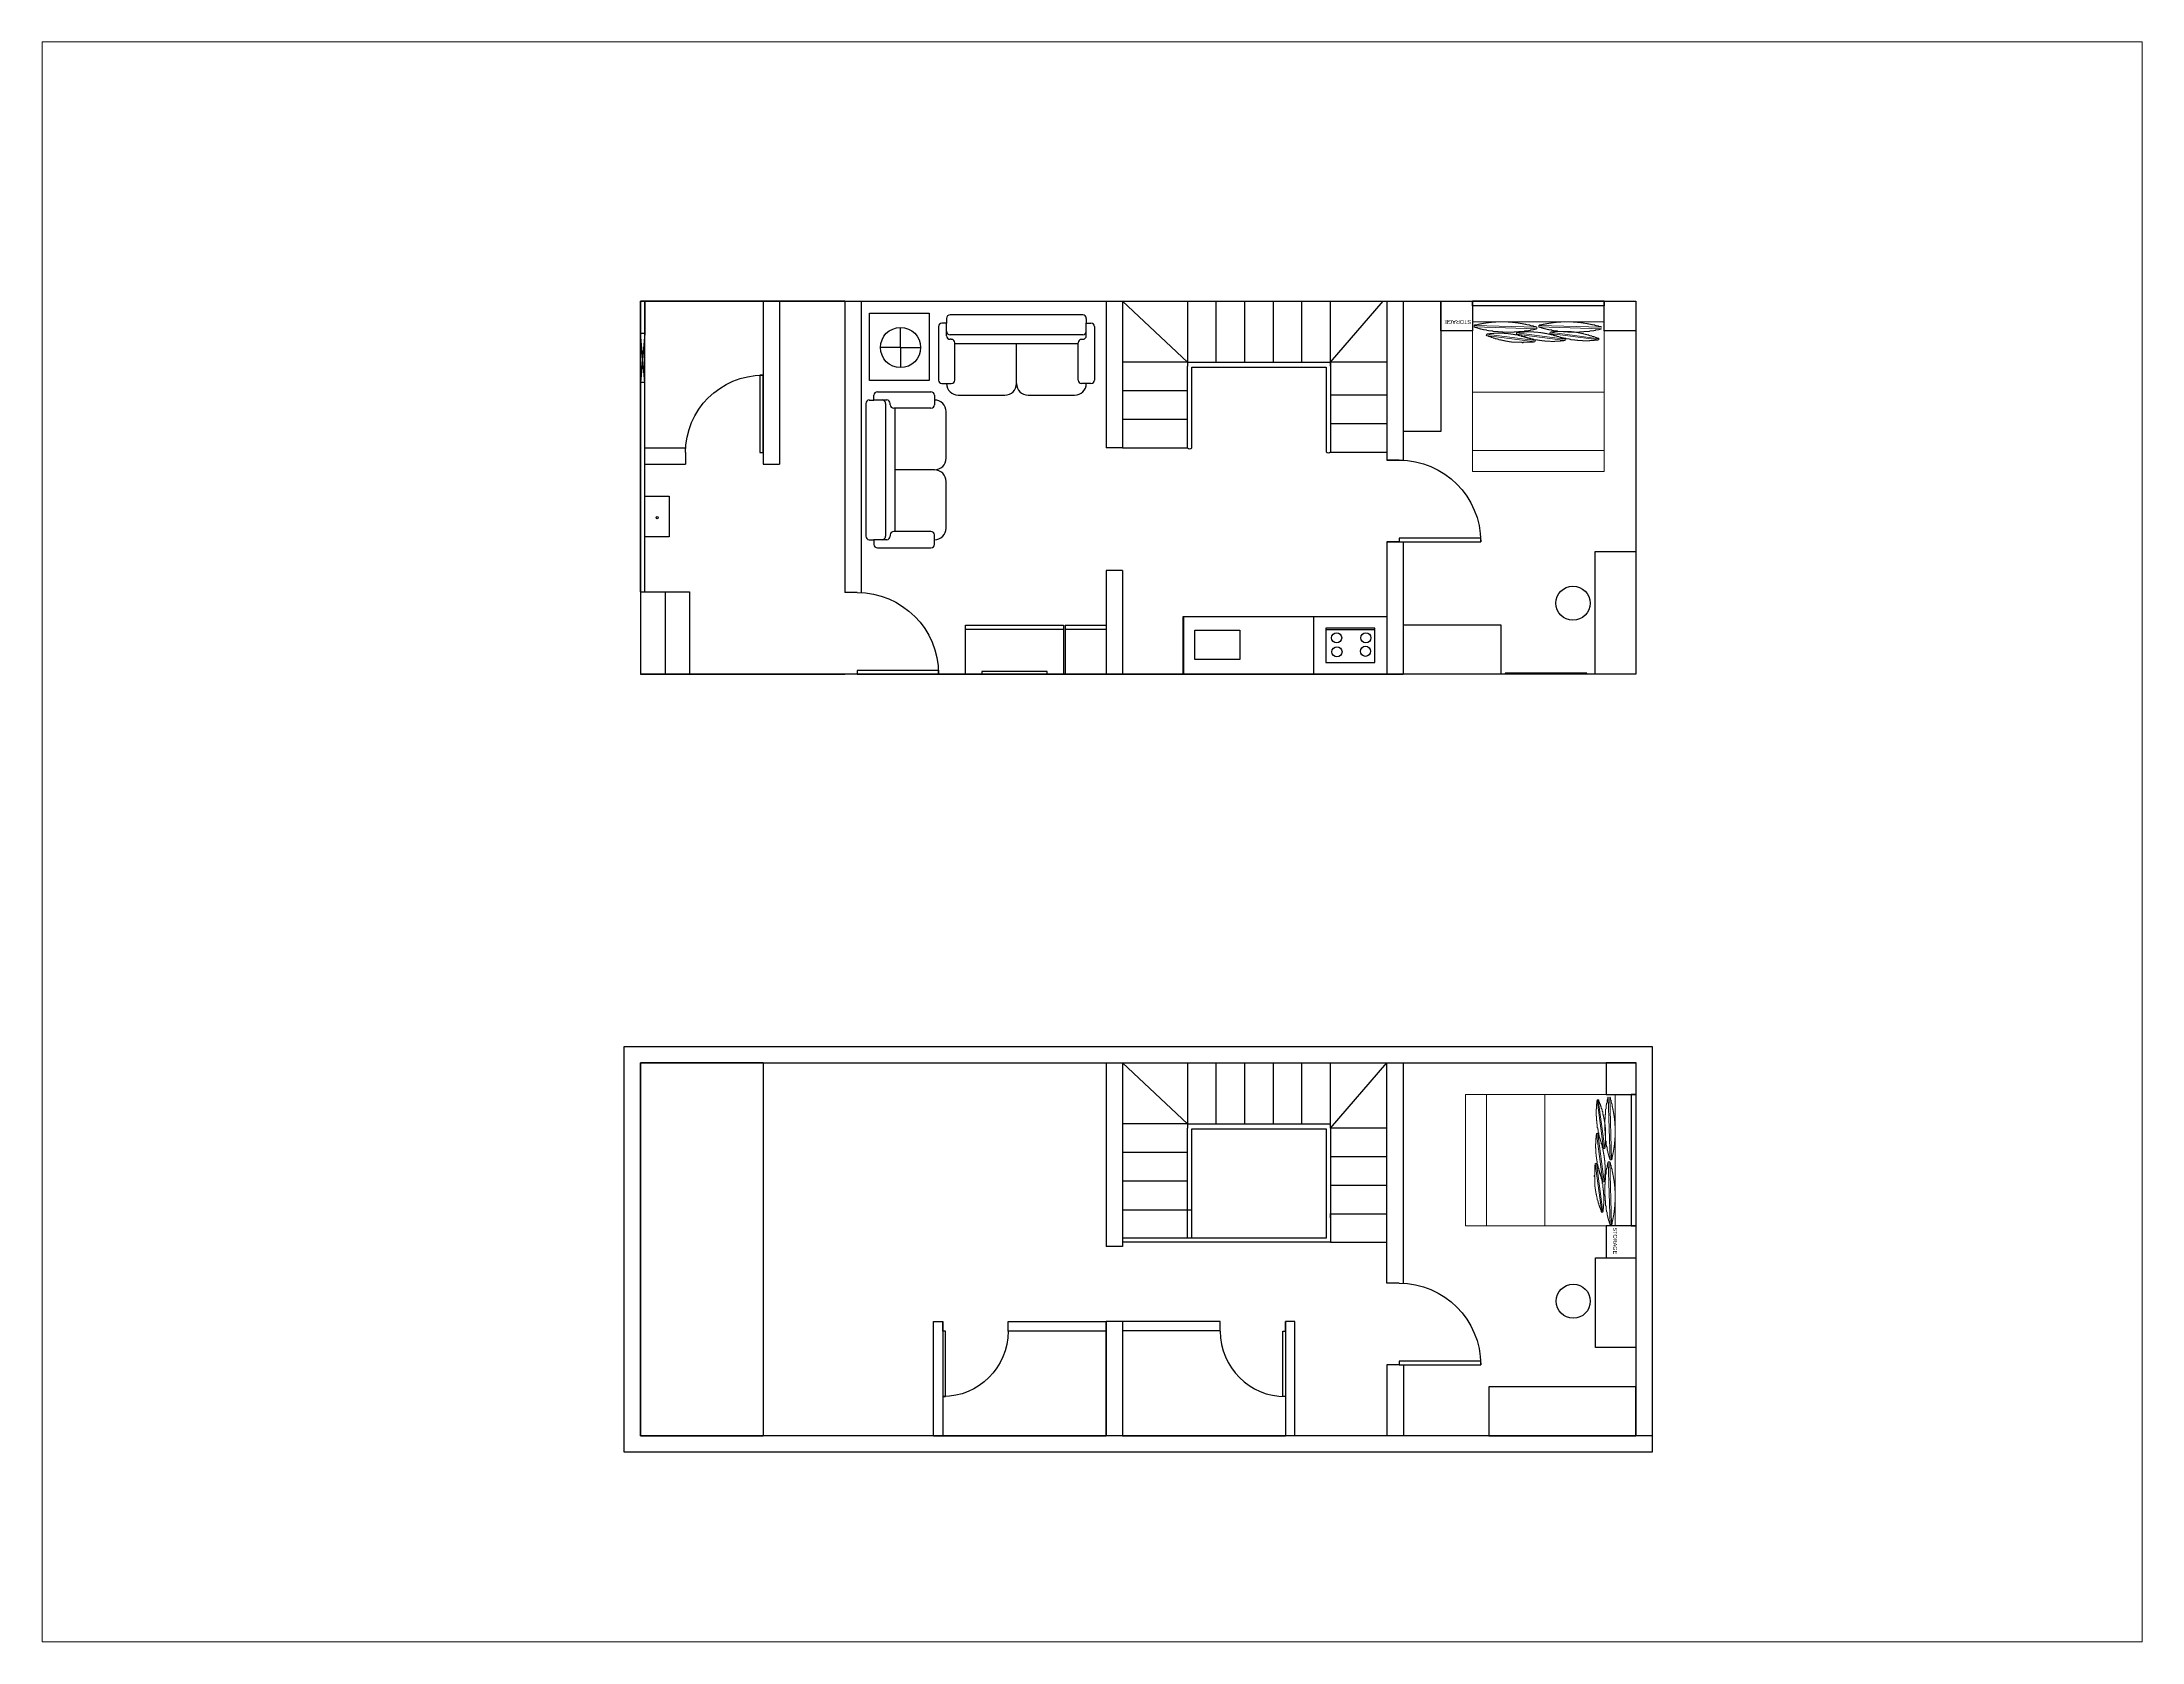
# Paper-space layout 'Layout1' of a CAD drawing. Header units: inches. Extents: x 1.05 to 9.45, y 0.8 to 7.2.
# The model-space entities are those that its viewports show. They can reach past a viewport. Long polylines and large blocks are cut down to what shows.
import ezdxf

# ---------------------------------------------------------------- set-up
doc = ezdxf.new("R2010")
doc.units = ezdxf.units.IN
doc.header["$MEASUREMENT"] = 0
doc.linetypes.add('ACAD_ISO03W100', pattern=[30, 12, -18])
for name, color, linetype in [('+1 rooms', 240, 'Continuous'), ('kitchen', 50, 'Continuous'), ('last room', 210, 'Continuous'), ('LIVING', 90, 'Continuous'), ('OUTER', 4, 'Continuous'), ('Outer line', 12, 'Continuous'), ('upper WC', 214, 'Continuous')]:
    doc.layers.add(name, color=color, linetype=linetype)
doc.layers.add('A_FURNITURE', color=251, linetype='Continuous', lineweight=9)
doc.styles.add('ARIAL', font='ARIALN.TTF')

# ---------------------------------------------------------------- blocks, each defined once
blk = doc.blocks.new('*U2')
for p, q in [((0, 0), (0, -6)), ((40, 0), (40, -6))]:
    blk.add_line(p, q)
blk.add_lwpolyline([(0, 0), (0, 40), (1.75, 40), (1.75, 0)], close=True)
blk.add_arc((0, 0), 40, 0, 90)
blk = doc.blocks.new('A$C02A636C4')
for p, q in [((0, 0.572), (0, 0.126)), ((0.068, 0.601), (0.029, 0.601)), ((0.068, 0.64), (0.068, 0.601)), ((0.068, 0.533), (0.068, 0.601)), ((0.068, 0.495), (0.068, 0.543)), ((1.203, 0.669), (0.097, 0.669)), ((1.232, 0.64), (1.232, 0.601)), ((1.232, 0.601), (1.271, 0.601)), ((1.232, 0.533), (1.232, 0.601)), ((1.232, 0.495), (1.232, 0.543)), ((1.3, 0.572), (1.3, 0.126)), ((1.203, 0.504), (0.097, 0.504)), ((0.107, 0.466), (0.097, 0.466)), ((0.136, 0.126), (0.136, 0.436)), ((1.164, 0.427), (0.136, 0.427)), ((0.65, 0.097), (0.65, 0.427)), ((1.164, 0.126), (1.164, 0.436)), ((1.193, 0.466), (1.203, 0.466)), ((0.029, 0.097), (0.107, 0.097)), ((0.165, 0), (0.553, 0)), ((0.747, 0), (1.135, 0)), ((1.271, 0.097), (1.193, 0.097))]:
    blk.add_line(p, q)
for centre, radius, start, end in [((0.029, 0.572), 0.0291, 90, 180), ((0.097, 0.64), 0.0291, 90, 180), ((0.097, 0.533), 0.0291, 180, 270), ((1.203, 0.64), 0.0291, 0, 90), ((1.203, 0.533), 0.0291, 270, 0), ((1.271, 0.572), 0.0291, 0, 90), ((0.097, 0.495), 0.0291, 180, 270), ((0.107, 0.436), 0.0291, 0, 90), ((1.193, 0.436), 0.0291, 90, 180), ((1.203, 0.495), 0.0291, 270, 0), ((0.029, 0.126), 0.0291, 180, 270), ((0.165, 0.097), 0.097, 180, 270), ((0.107, 0.126), 0.0291, 270, 0), ((0.553, 0.097), 0.097, 270, 0), ((0.747, 0.097), 0.097, 180, 270), ((1.135, 0.097), 0.097, 270, 0), ((1.193, 0.126), 0.0291, 180, 270), ((1.271, 0.126), 0.0291, 270, 0)]:
    blk.add_arc(centre, radius, start, end)
blk = doc.blocks.new('A$C40209d2d')
at = {"layer": 'A_FURNITURE', "linetype": 'Continuous', "lineweight": 5}
for points in [[(0, 0), (0, 66), (75, 66), (75, 0)], [(39.8, 0), (39.8, 66), (10.5, 66), (10.5, 0)]]:
    blk.add_lwpolyline(points, close=True, dxfattribs=at)
for points in [[(70, 51.9), (70, 53.2), (70.2, 53.3), (70.2, 54.7), (70.3, 54.9), (70.3, 55.9), (70.5, 55.9), (70.5, 57), (70.6, 57.2), (70.6, 58), (70.8, 58.1), (70.8, 58.9), (71, 59), (71, 59.7), (71.1, 59.8), (71.1, 60.5), (71.3, 60.6), (71.3, 61.2), (71.4, 61.2), (71.4, 61.9), (71.6, 62), (71.6, 62.5), (71.7, 62.6), (71.7, 63.1), (71.9, 63.3), (71.9, 63.6), (72, 63.6), (72, 64.1), (72.2, 64.3), (72.2, 64.7), (72.4, 64.7), (72.4, 65.2), (72.5, 65.3)], [(71.6, 33.8), (72.5, 65.3), (73.3, 65.3)], [(73.3, 65.3), (72.4, 33.8), (72.4, 33.8)], [(73.3, 65.3), (73.3, 65.2), (73.5, 65), (73.5, 64.6), (73.6, 64.4), (73.6, 63.8), (73.8, 63.6), (73.8, 63.1), (73.9, 63.1), (73.9, 62.3), (74.1, 62.2), (74.1, 61.4), (74.2, 61.4), (74.2, 60.5), (74.4, 60.5), (74.4, 59.4), (74.5, 59.4), (74.5, 58.1), (74.7, 58), (74.7, 56.6), (74.9, 56.6), (74.9, 54.4), (75, 54.3), (75, 48.2), (74.9, 48.2), (74.9, 47.3)], [(75, 66), (75, 0)], [(65.1, 34.7), (68.3, 59.2), (68.9, 59)], [(65.7, 50.7), (65.7, 51), (65.8, 51), (65.8, 51.6), (66, 51.8), (66, 52.2), (66.1, 52.4), (66.1, 52.9), (66.3, 53), (66.3, 53.5), (66.5, 53.5), (66.5, 53.9), (66.6, 54.1), (66.6, 54.6), (66.8, 54.6), (66.8, 55), (66.9, 55), (66.9, 55.5), (67.1, 55.6), (67.1, 55.9), (67.2, 56.1), (67.2, 56.4), (67.4, 56.6), (67.4, 56.9), (67.5, 56.9), (67.5, 57.3), (67.7, 57.3), (67.7, 57.6), (67.8, 57.8), (67.8, 58.1), (68, 58.1), (68, 58.6), (68.1, 58.6), (68.1, 58.9), (68.3, 58.9), (68.3, 59.2)], [(68.3, 43.1), (68.3, 42.5), (68.1, 42.3), (68.1, 41.7), (68, 41.7), (68, 41.1), (67.8, 41.1), (67.8, 40.6), (67.7, 40.4), (67.7, 40), (67.5, 39.8), (67.5, 39.5), (67.4, 39.3), (67.4, 38.9), (67.2, 38.9), (67.2, 38.4), (67.1, 38.4), (67.1, 37.9), (66.9, 37.9), (66.9, 37.5), (66.8, 37.3), (66.8, 37), (66.6, 37), (66.6, 36.5), (66.5, 36.5), (66.5, 36.2), (66.3, 36.1), (66.3, 35.8), (66.1, 35.8), (66.1, 35.3), (66, 35.3), (66, 35), (65.8, 34.8), (65.8, 34.5), (65.7, 34.5), (68.9, 59)], [(68.9, 59), (68.9, 58.7), (69.1, 58.7), (69.1, 57.3), (69.2, 57.3), (69.2, 55.3), (69.4, 55.3), (69.4, 50.2), (69.2, 50.1), (69.2, 48.2), (69.1, 48.1), (69.1, 46.8), (68.9, 46.8), (68.9, 45.7), (68.8, 45.6), (68.8, 44.8), (68.6, 44.6), (68.6, 43.9), (68.5, 43.9), (68.5, 43.1), (68.3, 43.1)], [(65.1, 34.7), (65.1, 35.5), (64.9, 35.6), (64.9, 37), (64.8, 37.2), (64.8, 40.6), (64.6, 40.7), (64.6, 41.2), (64.8, 41.2), (64.8, 44.8), (64.9, 44.8), (64.9, 46.4), (65.1, 46.4), (65.1, 47.6), (65.2, 47.6), (65.2, 48.5), (65.4, 48.5), (65.4, 49.5), (65.5, 49.5), (65.5, 50.2), (65.7, 50.4), (65.7, 50.7)], [(65.7, 19.5), (68.9, 44), (69.6, 43.9)], [(66.3, 35.6), (66.3, 35.9), (66.5, 35.9), (66.5, 36.5), (66.6, 36.5), (66.6, 37.2), (66.8, 37.3), (66.8, 37.8), (66.9, 37.9), (66.9, 38.4), (67.1, 38.4), (67.1, 38.9), (67.2, 39), (67.2, 39.5), (67.4, 39.5), (67.4, 40), (67.5, 40), (67.5, 40.4), (67.7, 40.4), (67.7, 40.9), (67.8, 41.1), (67.8, 41.4), (68, 41.4), (68, 41.8), (68.1, 41.8), (68.1, 42.3), (68.3, 42.3), (68.3, 42.6), (68.5, 42.8), (68.5, 43.1), (68.6, 43.1), (68.6, 43.4), (68.8, 43.5), (68.8, 43.7), (68.9, 43.9), (68.9, 44)], [(68.9, 27.9), (68.9, 27.3), (68.8, 27.3), (68.8, 26.6), (68.6, 26.6), (68.6, 26), (68.5, 26), (68.5, 25.4), (68.3, 25.4), (68.3, 24.9), (68.1, 24.8), (68.1, 24.3), (68, 24.3), (68, 23.8), (67.8, 23.8), (67.8, 23.2), (67.7, 23.2), (67.7, 22.9), (67.5, 22.7), (67.5, 22.4), (67.4, 22.3), (67.4, 22), (67.2, 21.8), (67.2, 21.5), (67.1, 21.3), (67.1, 21), (66.9, 21), (66.9, 20.7), (66.8, 20.6), (66.8, 20.2), (66.6, 20.1), (66.6, 19.9), (66.5, 19.8), (66.5, 19.5), (66.3, 19.5), (69.6, 43.9)], [(69.6, 43.9), (69.6, 43.5), (69.7, 43.5), (69.7, 42.1), (69.9, 42.1), (69.9, 40.1), (70, 40), (70, 35.2), (69.9, 35.2), (69.9, 33.2), (69.7, 33), (69.7, 31.8), (69.6, 31.8), (69.6, 30.7), (69.4, 30.5), (69.4, 29.8), (69.2, 29.6), (69.2, 28.8), (69.1, 28.8), (69.1, 28), (68.9, 28), (68.9, 27.9)], [(71.6, 33.8), (71.6, 34.1), (71.4, 34.1), (71.4, 34.7), (71.3, 34.8), (71.3, 35.5), (71.1, 35.5), (71.1, 36.2), (71, 36.2), (71, 37), (70.8, 37), (70.8, 37.9), (70.6, 37.9), (70.6, 38.7), (70.5, 38.9), (70.5, 40), (70.3, 40), (70.3, 41.2), (70.2, 41.2), (70.2, 42.8), (70, 42.8), (70, 45), (69.9, 45.1), (69.9, 50.9), (70, 51), (70, 51.9)], [(74.9, 47.3), (74.9, 46), (74.7, 45.9), (74.7, 44.5), (74.5, 44.3), (74.5, 43.2), (74.4, 43.2), (74.4, 42.1), (74.2, 42.1), (74.2, 41.2), (74.1, 41.1), (74.1, 40.3), (73.9, 40.3), (73.9, 39.5), (73.8, 39.3), (73.8, 38.7), (73.6, 38.7), (73.6, 37.9), (73.5, 37.9), (73.5, 37.3), (73.3, 37.3), (73.3, 36.7), (73.1, 36.7), (73.1, 36.1), (73, 36.1), (73, 35.5), (72.8, 35.5), (72.8, 35), (72.7, 34.8), (72.7, 34.4), (72.5, 34.4), (72.5, 33.9), (72.4, 33.9), (72.4, 33.8)], [(65.1, 34.7), (65.7, 34.5), (65.7, 34.5)], [(65.7, 19.5), (65.7, 20.2), (65.5, 20.2), (65.5, 21.8), (65.4, 22), (65.4, 24.8), (65.2, 24.8), (65.2, 26.8), (65.4, 27), (65.4, 29.8), (65.5, 29.8), (65.5, 31.3), (65.7, 31.3), (65.7, 32.4), (65.8, 32.5), (65.8, 33.5), (66, 33.5), (66, 34.4), (66.1, 34.4), (66.1, 35.2), (66.3, 35.2), (66.3, 35.6)], [(70, 19.3), (70, 20.4), (70.2, 20.6), (70.2, 22.1), (70.3, 22.1), (70.3, 23.2), (70.5, 23.4), (70.5, 24.5), (70.6, 24.5), (70.6, 25.4), (70.8, 25.4), (70.8, 26.3), (71, 26.3), (71, 27.1), (71.1, 27.1), (71.1, 27.7), (71.3, 27.9), (71.3, 28.5), (71.4, 28.5), (71.4, 29.3), (71.6, 29.3), (71.6, 29.9), (71.7, 29.9), (71.7, 30.5), (71.9, 30.5), (71.9, 31), (72, 31.2), (72, 31.6), (72.2, 31.6), (72.2, 32.1), (72.4, 32.2), (72.4, 32.7), (72.5, 32.7), (72.5, 32.8)], [(71.6, 33.8), (72.4, 33.8)], [(71.6, 1.3), (72.5, 32.8), (73.3, 32.8)], [(73.3, 32.8), (72.4, 1.3), (72.4, 1.3)], [(73.3, 32.8), (73.3, 32.5), (73.5, 32.5), (73.5, 31.9), (73.6, 31.9), (73.6, 31.2), (73.8, 31.2), (73.8, 30.5), (73.9, 30.4), (73.9, 29.6), (74.1, 29.6), (74.1, 28.8), (74.2, 28.7), (74.2, 27.7), (74.4, 27.7), (74.4, 26.8), (74.5, 26.6), (74.5, 25.4), (74.7, 25.4), (74.7, 24), (74.9, 23.8), (74.9, 21.7), (75, 21.7), (75, 15.6), (74.9, 15.4), (74.9, 14.7)], [(66, 2.7), (69.2, 27.3), (69.9, 27.1)], [(66.6, 18.7), (66.6, 19.2), (66.8, 19.2), (66.8, 19.8), (66.9, 19.9), (66.9, 20.4), (67.1, 20.6), (67.1, 21), (67.2, 21.2), (67.2, 21.7), (67.4, 21.7), (67.4, 22.1), (67.5, 22.3), (67.5, 22.7), (67.7, 22.7), (67.7, 23.2), (67.8, 23.2), (67.8, 23.7), (68, 23.8), (68, 24.1), (68.1, 24.3), (68.1, 24.6), (68.3, 24.6), (68.3, 25.1), (68.5, 25.1), (68.5, 25.6), (68.6, 25.6), (68.6, 25.9), (68.8, 25.9), (68.8, 26.3), (68.9, 26.3), (68.9, 26.6), (69.1, 26.8), (69.1, 27.1), (69.2, 27.1), (69.2, 27.3)], [(69.2, 11.1), (69.2, 10.7), (69.1, 10.5), (69.1, 10.1), (68.9, 9.9), (68.9, 9.3), (68.8, 9.3), (68.8, 8.6), (68.6, 8.6), (68.6, 8.2), (68.5, 8), (68.5, 7.6), (68.3, 7.6), (68.3, 7.1), (68.1, 7.1), (68.1, 6.6), (68, 6.5), (68, 6.2), (67.8, 6), (67.8, 5.7), (67.7, 5.5), (67.7, 5.2), (67.5, 5.1), (67.5, 4.7), (67.4, 4.7), (67.4, 4.3), (67.2, 4.3), (67.2, 4), (67.1, 3.8), (67.1, 3.5), (66.9, 3.5), (66.9, 3.2), (66.8, 3), (66.8, 2.7), (66.6, 2.7), (66.6, 2.7), (69.9, 27.1)], [(69.9, 27.1), (69.9, 26.6), (70, 26.6), (70, 25.2), (70.2, 25.1), (70.2, 22.9), (70.3, 22.7), (70.3, 18.8), (70.2, 18.7), (70.2, 16.5), (70, 16.5), (70, 15.1), (69.9, 15), (69.9, 13.9), (69.7, 13.9), (69.7, 13), (69.6, 13), (69.6, 12.2), (69.4, 12.1), (69.4, 11.3), (69.2, 11.3), (69.2, 11.1)], [(66, 2.7), (66, 3.2), (65.8, 3.3), (65.8, 4.7), (65.7, 4.9), (65.7, 7.2), (65.5, 7.4), (65.5, 10.8), (65.7, 10.8), (65.7, 13.1), (65.8, 13.3), (65.8, 14.7), (66, 14.7), (66, 15.8), (66.1, 15.9), (66.1, 16.7), (66.3, 16.8), (66.3, 17.6), (66.5, 17.6), (66.5, 18.4), (66.6, 18.5), (66.6, 18.7)], [(65.7, 19.5), (66.3, 19.5), (66.3, 19.5)], [(71.6, 1.3), (71.6, 1.4), (71.4, 1.4), (71.4, 2.2), (71.3, 2.2), (71.3, 2.7), (71.1, 2.7), (71.1, 3.5), (71, 3.5), (71, 4.3), (70.8, 4.3), (70.8, 5.2), (70.6, 5.2), (70.6, 6.2), (70.5, 6.2), (70.5, 7.2), (70.3, 7.4), (70.3, 8.5), (70.2, 8.5), (70.2, 10.1), (70, 10.2), (70, 12.4), (69.9, 12.4), (69.9, 18.2), (70, 18.2), (70, 19.3)], [(74.9, 14.7), (74.9, 13.3), (74.7, 13.3), (74.7, 11.7), (74.5, 11.7), (74.5, 10.5), (74.4, 10.5), (74.4, 9.6), (74.2, 9.4), (74.2, 8.5), (74.1, 8.5), (74.1, 7.7), (73.9, 7.6), (73.9, 6.8), (73.8, 6.8), (73.8, 6.2), (73.6, 6), (73.6, 5.4), (73.5, 5.2), (73.5, 4.7), (73.3, 4.6), (73.3, 4.1), (73.1, 4), (73.1, 3.5), (73, 3.3), (73, 2.9), (72.8, 2.7), (72.8, 2.4), (72.7, 2.4), (72.7, 1.7), (72.5, 1.7), (72.5, 1.3), (72.4, 1.3)], [(66, 2.7), (66.6, 2.7), (66.6, 2.7)]]:
    blk.add_lwpolyline(points, dxfattribs=at)

msp = doc.modelspace()

# ---------------------------------------------------------------- linework, layer by layer
at = {"layer": '+1 rooms'}
for p, q in [((116622.52586, 15755.41358), (116622.52586, 11185.41358)), ((120822.52586, 15755.41358), (120822.52586, 13505.41358)), ((120822.52586, 15755.41358), (121022.52586, 15755.41358)), ((121022.52586, 15755.41358), (121022.52586, 13505.41358)), ((121022.52586, 15755.41358), (121022.52586, 13955.41358)), ((121022.52586, 13505.41358), (120822.52586, 13505.41358)), ((121022.52586, 13605.41358), (121022.52586, 13505.41358)), ((120822.52586, 11185.41358), (120822.52586, 12585.41358)), ((121022.52586, 12585.41358), (120822.52586, 12585.41358)), ((121022.52586, 12585.41358), (121022.52586, 11185.41358)), ((121022.52586, 11185.41358), (120822.52586, 11185.41358))]:
    msp.add_line(p, q, dxfattribs=at)
for points in [[(124262.52586, 13055.41358), (124262.52586, 15755.41358)], [(124462.52586, 15755.41358), (124462.52586, 13054.1628)], [(124264.3623, 11185.41358), (124264.3623, 12055.41358)], [(124464.3623, 12055.41358), (124464.3623, 11185.41358)]]:
    msp.add_lwpolyline(points, dxfattribs=at)
for p, q in [((121822.52586, 24335.37459), (121022.52586, 25085.37459)), ((121822.52586, 25085.37459), (121822.52586, 24285.37459)), ((122172.52586, 24335.37459), (122172.52586, 25085.37459)), ((122522.52586, 24335.37459), (122522.52586, 25085.37459)), ((122872.52586, 24335.37459), (122872.52586, 25085.37459)), ((121822.52586, 24335.37459), (121022.52586, 24335.37459)), ((121822.52586, 24335.37459), (123572.52586, 24335.37459)), ((121822.52586, 23285.37459), (121822.52586, 24285.37459)), ((123572.52586, 24335.37459), (123572.52586, 23236.99283)), ((121822.52586, 23985.37459), (121022.52586, 23985.37459)), ((121822.52586, 23635.37459), (121022.52586, 23635.37459)), ((121022.52586, 23285.37459), (121822.52586, 23285.37459)), ((123520.07852, 23238.30305), (123520.07852, 23236.33802)), ((124262.52586, 21215.37459), (121762.52586, 21215.37459)), ((121762.52586, 21215.37459), (121762.52586, 20515.37459)), ((121772.52586, 21215.37459), (121772.52586, 20515.37459)), ((123515.42706, 21215.37459), (123365.42706, 21215.37459)), ((123365.42706, 21215.37459), (123365.42706, 20515.37459)), ((123515.42706, 21215.37459), (123515.42706, 21215.37459)), ((124115.42706, 21079.29589), (123515.42706, 21079.29589)), ((124115.42706, 21059.29589), (123515.42706, 21059.29589)), ((121822.52586, 15005.41358), (121022.52586, 15755.41358)), ((121822.52586, 15755.41358), (121822.52586, 14955.41358)), ((122172.52586, 15005.41358), (122172.52586, 15755.41358)), ((122522.52586, 15005.41358), (122522.52586, 15755.41358)), ((122872.52586, 15005.41358), (122872.52586, 15755.41358)), ((123222.52586, 15005.41358), (123222.52586, 15755.41358)), ((123572.52586, 14955.41358), (123572.52586, 15755.41358)), ((123572.52586, 14955.41358), (124262.52586, 15755.41358)), ((121822.52586, 15005.41358), (121022.52586, 15005.41358)), ((121822.52586, 15005.41358), (123572.52586, 15005.41358)), ((121822.52586, 13605.41358), (121822.52586, 14955.41358)), ((124262.52586, 14955.41358), (123572.52586, 14955.41358)), ((123572.52586, 14955.41358), (123572.52586, 13555.41358)), ((121822.52586, 14655.41358), (121022.52586, 14655.41358)), ((123572.52586, 14605.41358), (124262.52586, 14605.41358)), ((121822.52586, 14305.41358), (121022.52586, 14305.41358)), ((123572.52586, 14255.41358), (124262.52586, 14255.41358)), ((121022.52586, 13955.41358), (121872.52586, 13955.41358)), ((121022.52586, 13955.41358), (121822.52586, 13955.41358)), ((123520.07852, 13908.34205), (123520.07852, 13906.37702)), ((123572.52586, 13855.41358), (123572.52586, 13907.03182)), ((123572.52586, 13905.41358), (124262.52586, 13905.41358)), ((123572.52586, 13555.41358), (121022.52586, 13555.41358)), ((123572.52586, 13555.41358), (124262.52586, 13555.41358))]:
    msp.add_line(p, q)
at = {"linetype": 'ACAD_ISO03W100'}
for p, q in [((123222.52586, 24335.37459), (123222.52586, 25085.37459)), ((123572.52586, 24285.37459), (123572.52586, 25085.37459)), ((123572.52586, 24335.37459), (124218.35426, 25084.16114)), ((124262.52586, 24335.37459), (123572.52586, 24335.37459)), ((123572.52586, 23935.37459), (124262.52586, 23935.37459)), ((123572.52586, 23585.37459), (124262.52586, 23585.37459)), ((123571.00618, 23235.37459), (124262.52586, 23235.37459))]:
    msp.add_line(p, q, dxfattribs=at)
for points in [[(121872.52586, 23285.37459), (121872.52586, 24273.97218), (123520.07852, 24273.97218), (123520.07852, 23238.30305)], [(123515.42706, 21079.29589), (123515.42706, 20659.29589), (124015.42706, 20659.29589), (124115.42706, 20659.29589), (124115.42706, 21079.29589)], [(121872.52586, 13605.41358), (121872.52586, 14944.01117), (123520.07852, 14944.01117), (123520.07852, 13605.41358)], [(123520.07852, 13605.41358), (121872.52586, 13605.41358), (121022.52586, 13605.41358)]]:
    msp.add_lwpolyline(points)
msp.add_lwpolyline([(122461.83797, 21051.7665), (122461.83797, 20692.73102), (121908.61776, 20692.73102), (121908.61776, 21051.7665)], close=True)
for centre in [(123647.4147, 20960.01907), (123651.43282, 20788.73423), (124000.20188, 20794.75127), (124006.181, 20960.01907)]:
    msp.add_circle(centre, 61.7714)
for centre, start, end in [((121847.52586, 23310.37459), 224.999999999, 315.000000001), ((123546.00618, 23260.37459), 222.832447571, 318.598155602)]:
    msp.add_arc(centre, 35.35534, start, end)
at = {"layer": 'kitchen'}
for p, q in [((121022.52586, 25085.37459), (124262.52586, 25085.37459)), ((121022.52586, 25085.37459), (124462.52586, 25085.37459)), ((124262.52586, 25085.37459), (124262.52586, 23135.37459)), ((124262.52586, 25085.37459), (124262.52586, 23135.37459)), ((124462.52586, 25085.37459), (124462.52586, 23135.37459)), ((124262.52586, 23135.37459), (124462.52586, 23135.37459)), ((124262.52586, 22135.37459), (124262.52586, 20515.37459)), ((124262.52586, 22135.37459), (124462.52586, 22135.37459)), ((124462.52586, 22135.37459), (124462.52586, 20515.37459)), ((120822.52586, 20515.37459), (124462.52586, 20515.37459))]:
    msp.add_line(p, q, dxfattribs=at)
at = {"layer": 'last room'}
for p, q in [((124462.52586, 25085.37459), (127312.52586, 25085.37459)), ((124462.52586, 25085.37459), (125662.52586, 25085.37459)), ((127312.52586, 25085.37459), (127312.52586, 20515.37459)), ((126812.52586, 20515.37459), (126812.52586, 22015.37459)), ((126812.52586, 22015.37459), (127312.52586, 22015.37459)), ((125662.52586, 21115.35332), (124462.52586, 21115.35332)), ((125662.52586, 20515.35332), (125662.52586, 21115.35332)), ((127312.52586, 20515.37459), (124262.52586, 20515.37459)), ((126712.52586, 20525.37459), (125712.52586, 20525.37459)), ((125712.52586, 20525.37459), (125712.52586, 20515.37459)), ((126712.52586, 20515.37459), (126712.52586, 20525.37459)), ((126812.52586, 20515.37459), (126712.52586, 20515.37459)), ((127312.52586, 20515.37459), (126812.52586, 20515.37459))]:
    msp.add_line(p, q, dxfattribs=at)
for points in [[(124462.52586, 25085.37459), (124923.63387, 25085.37459), (124923.63387, 23485.37459), (124462.52586, 23485.37459)], [(127316.19875, 12266.52159), (126816.19875, 12266.52159), (126816.19875, 13366.52159), (127314.3623, 13366.52159)]]:
    msp.add_lwpolyline(points, dxfattribs=at)
at = {"layer": 'last room', "ltscale": 3}
for points in [[(125312.87986, 25085.37459), (125312.87986, 24719.37459), (124923.63387, 24719.37459), (124923.63387, 25085.37459)], [(126923.27986, 25085.88955), (126923.27986, 25024.88955), (125312.87986, 25024.88955), (125312.87986, 25085.88955)], [(127312.52586, 25085.37459), (127312.52586, 24719.37459), (126923.27986, 24719.37459), (126923.27986, 25085.37459)], [(127314.3623, 15755.41358), (126948.3623, 15755.41358), (126948.3623, 15366.16759), (127314.3623, 15366.16759)], [(127314.87727, 15366.16759), (127253.87727, 15366.16759), (127253.87727, 13755.76759), (127314.87727, 13755.76759)], [(127314.3623, 13755.76759), (126948.3623, 13755.76759), (126948.3623, 13366.52159), (127314.3623, 13366.52159)]]:
    msp.add_lwpolyline(points, close=True, dxfattribs=at)
at = {"layer": 'last room'}
msp.add_lwpolyline([(127312.52586, 11185.41358), (127312.52586, 11785.41358), (126851.41785, 11785.41358), (125512.52585, 11785.41358), (125512.52585, 11185.41358)], close=True, dxfattribs=at)
for centre in [(126541.96331, 21383.96628), (126545.6362, 12834.4299)]:
    msp.add_circle(centre, 209.16231, dxfattribs=at)
at = {"layer": 'LIVING'}
for p, q in [((117622.52586, 25085.37459), (117622.52586, 21515.37459)), ((117822.52586, 25085.37459), (117822.52586, 21514.12381)), ((117822.52586, 25085.37459), (120822.52586, 25085.37459)), ((120822.52586, 25085.37459), (120822.52586, 23285.37459)), ((120822.52586, 25085.37459), (121022.52586, 25085.37459)), ((121022.52586, 25085.37459), (121022.52586, 23285.37459)), ((121022.52586, 25085.37459), (121022.52586, 23285.37459)), ((118305.53551, 24515.78963), (118305.53551, 24761.67525)), ((118305.53551, 24515.78963), (118059.64988, 24515.78963)), ((118305.53551, 24515.78963), (118551.42113, 24515.78963)), ((118305.53551, 24515.78963), (118305.53551, 24269.904)), ((121022.52586, 23285.37459), (120822.52586, 23285.37459)), ((120822.52586, 21785.37459), (120822.52586, 20515.37459)), ((121022.52586, 21785.37459), (120822.52586, 21785.37459)), ((121022.52586, 21785.37459), (121022.52586, 20515.37459)), ((119100.64239, 20515.36589), (119100.64239, 21115.36589)), ((119100.64239, 21115.36589), (120300.64239, 21115.36589)), ((120300.64239, 21115.36589), (120300.64239, 20515.36589)), ((120320.64239, 21115.36589), (120822.52586, 21115.36589)), ((120320.64239, 21115.36589), (120320.64239, 20515.36589)), ((119100.64239, 21065.36589), (120300.64239, 21065.36589)), ((120320.64239, 21065.36589), (120822.52586, 21065.36589)), ((117822.52586, 20515.37459), (120822.52586, 20515.37459)), ((120100.64239, 20545.36589), (119300.64239, 20545.36589)), ((119300.64239, 20545.36589), (119300.64239, 20515.36589)), ((120100.64239, 20515.36589), (120100.64239, 20545.36589))]:
    msp.add_line(p, q, dxfattribs=at)
msp.add_lwpolyline([(118658.30005, 24937.37561), (118658.30005, 24109.67353), (117925.12842, 24109.67353), (117925.12842, 24937.37561)], close=True, dxfattribs=at)
msp.add_circle((118305.53551, 24515.78963), 245.88563, dxfattribs=at)
at = {"layer": 'OUTER'}
for p, q in [((115172.52586, 21521.53159), (115172.52586, 25085.37459)), ((115172.52586, 25085.37459), (115172.52586, 24685.37459)), ((116622.52586, 25085.37459), (116622.52586, 23285.37459)), ((116822.52586, 25085.37459), (116822.52586, 23085.37459)), ((117622.52586, 25085.37459), (117822.52586, 25085.37459)), ((115172.52586, 24685.37459), (115122.52586, 24685.37459)), ((115172.52586, 24685.37459), (115122.52586, 24085.37459)), ((115172.52586, 24085.37459), (115122.52586, 24685.37459)), ((115172.52586, 24085.37459), (115122.52586, 24085.37459)), ((115122.52586, 23085.37459), (115122.52586, 23285.37459)), ((115172.52586, 23285.37459), (115676.53591, 23285.37459)), ((116622.52586, 23285.37459), (116622.52586, 23085.37459)), ((115172.52586, 23085.37459), (115672.52586, 23085.37459)), ((116622.52586, 23085.37459), (116822.52586, 23085.37459)), ((115122.52586, 21521.53159), (115722.52586, 21521.53159)), ((115122.52586, 21521.53159), (115422.52586, 21521.53159)), ((115422.52586, 21521.53159), (115422.52586, 20521.53159)), ((115422.52586, 21521.53159), (115722.52586, 21521.53159)), ((115722.52586, 21521.53159), (115722.52586, 20521.53159)), ((117822.52586, 20515.37459), (117622.52586, 20515.37459))]:
    msp.add_line(p, q, dxfattribs=at)
for points in [[(116622.52586, 25085.37459), (115122.52586, 25085.37459), (115122.52586, 21521.53159), (115122.52586, 20515.37459), (117622.52586, 20515.37459)], [(117622.52586, 25085.37459), (115122.52586, 25085.37459), (115122.52586, 24685.37459)], [(116622.52586, 15755.41358), (115122.52586, 15755.41358), (115122.52586, 15355.41358), (115122.52586, 15355.41358), (115122.52586, 12191.57059), (115122.52586, 11185.41358), (116622.52586, 11185.41358)]]:
    msp.add_lwpolyline(points, dxfattribs=at)
msp.add_lwpolyline([(115172.52586, 22696.57066), (115472.52586, 22696.57066), (115472.52586, 22196.57066), (115172.52586, 22196.57066)], close=True, dxfattribs=at)
msp.add_circle((115325.5488, 22431.27193), 12.72269, dxfattribs=at)
at = {"layer": 'Outer line'}
for p, q in [((115122.52586, 21521.53159), (115122.52586, 25085.37459)), ((115122.52586, 25085.37459), (127312.52586, 25085.37459)), ((127312.52586, 25085.37459), (127312.52586, 20515.37459)), ((127312.52586, 20515.37459), (115122.52586, 20515.37459)), ((114922.52586, 10985.37296), (114922.52586, 15955.41358)), ((114922.52586, 15955.41358), (127512.52586, 15955.41358)), ((127512.52586, 15955.41358), (127512.52586, 10985.37296)), ((115122.52586, 11185.41358), (115122.52586, 15755.41358)), ((115122.52586, 15755.41358), (127312.52586, 15755.41358)), ((127312.52586, 15755.41358), (127312.52586, 11185.41358)), ((127512.52586, 11185.41358), (115122.52586, 11185.41358)), ((127512.52586, 10985.37296), (114922.52586, 10985.37296))]:
    msp.add_line(p, q, dxfattribs=at)
at = {"layer": 'upper WC'}
for p, q in [((119622.52586, 12585.41358), (120822.52586, 12585.41358)), ((119622.52586, 12471.41358), (120822.52586, 12471.41358)), ((120822.52586, 12585.41358), (120822.52586, 11185.41358)), ((121022.52586, 12585.41358), (121022.52586, 11185.41358)), ((122222.52586, 12585.41358), (121022.52586, 12585.41358)), ((122222.52586, 12471.41358), (121022.52586, 12471.41358)), ((118708.52586, 11185.41358), (120822.52586, 11185.41358)), ((121022.52586, 11185.41358), (123022.52586, 11185.41358))]:
    msp.add_line(p, q, dxfattribs=at)
for points in [[(118708.52586, 11185.41358), (118708.52586, 12585.41358), (118822.52586, 12585.41358), (118822.52586, 11185.41358)], [(123136.52586, 11185.41358), (123136.52586, 12585.41358), (123022.52586, 12585.41358), (123022.52586, 11185.41358)]]:
    msp.add_lwpolyline(points, dxfattribs=at)

# ---------------------------------------------------------------- block references
at = {"layer": '+1 rooms', "xscale": -25, "yscale": 25, "zscale": 25, "rotation": 270}
msp.add_blockref('*U2', (124412.52586, 12055.41358), dxfattribs=at)
at = {"layer": 'last room', "ltscale": 3, "yscale": 24.39999999999718, "zscale": 24.39999999999718}
for p, xscale, rotation in [((126923.27986, 22998.29242), 24.39999999999718, 89.99999999999999), ((125227.28014, 15366.16759), -24.39999999999718, 180)]:
    msp.add_blockref('A$C40209d2d', p, dxfattribs=dict(at, xscale=xscale, rotation=rotation))
at = {"layer": 'LIVING', "xscale": 1469.691668675027, "yscale": 1469.691668675027, "zscale": 1469.691668675027}
msp.add_blockref('A$C02A636C4', (118770.4107, 23931.72338), dxfattribs=at)
at = {"layer": 'LIVING'}
for name, p, xscale, yscale, zscale, rotation in [('A$C02A636C4', (118863.80941, 22062.0262), 1469.691668675027, 1469.691668675027, 1469.691668675027, 89.99999999999999), ('*U2', (124412.52586, 22135.37459), -25, 25, 25, 270), ('*U2', (117772.52586, 20515.37459), -25, 25, 25, 270)]:
    msp.add_blockref(name, p, dxfattribs=dict(at, xscale=xscale, yscale=yscale, zscale=zscale, rotation=rotation))
at = {"layer": 'OUTER', "xscale": -23.74999999999989, "yscale": 23.74999999999989, "zscale": 23.74999999999989}
msp.add_blockref('*U2', (116622.52586, 23227.87459), dxfattribs=at)
at = {"layer": 'upper WC', "yscale": 20, "zscale": 20, "rotation": 180}
for p, xscale in [((118822.52586, 12465.41358), -20), ((123022.52586, 12465.41358), 20)]:
    msp.add_blockref('*U2', p, dxfattribs=dict(at, xscale=xscale))

# ---------------------------------------------------------------- texts
at = {"layer": 'last room', "char_height": 48.8, "width": 1306.9362347, "style": 'ARIAL'}
for insert, attachment_point, rotation in [((125784.07067, 24853.65692), 7, 180.000000006), ((127082.64463, 14226.95839), 1, 269.999999994)]:
    msp.add_mtext('\\pxqc;STORAGE', dxfattribs=dict(at, insert=insert, attachment_point=attachment_point, rotation=rotation))

psp = doc.layouts.get("Layout1")

# ---------------------------------------------------------------- viewports
at = {"layer": 'upper WC'}
psp.add_viewport(center=(5.25, 4), size=(8.4, 6.4), view_center_point=(120650.91285, 18458.92375), view_height=19597.8250562, dxfattribs=at)

doc.saveas('drawing.dxf')
